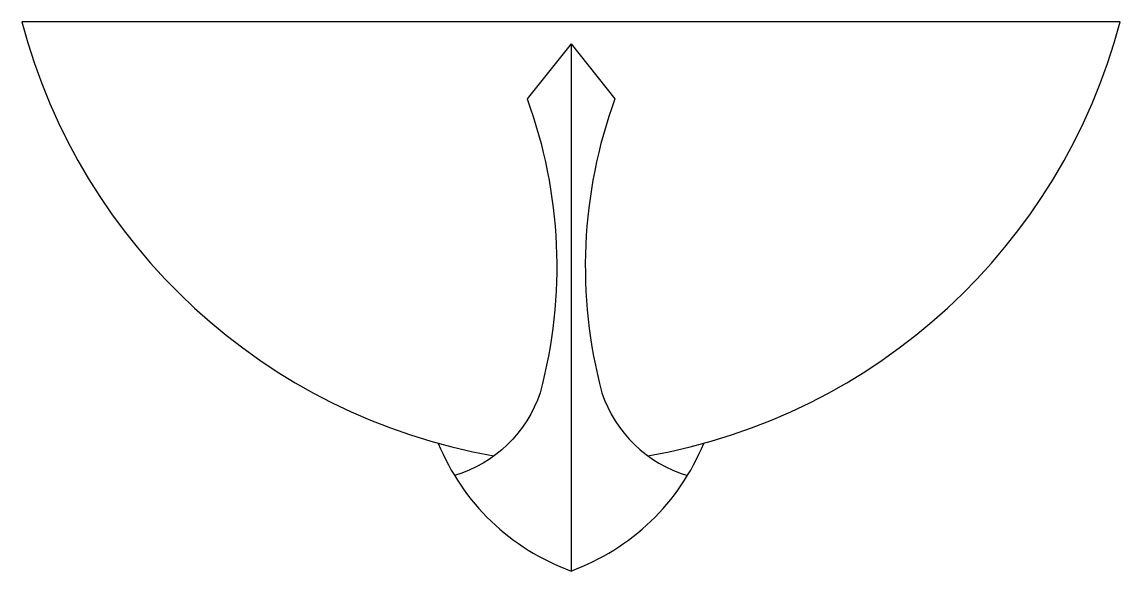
# Model space of a CAD drawing. Extents: x 98 to 398, y 2078 to 2228.
import ezdxf

# ---------------------------------------------------------------- set-up
doc = ezdxf.new("R2010")
doc.units = 0
doc.header["$MEASUREMENT"] = 0
doc.layers.add('4', color=4, linetype='CONTINUOUS')
doc.layers.add('7', color=7, linetype='CONTINUOUS')

msp = doc.modelspace()

# ---------------------------------------------------------------- linework, layer by layer
at = {"layer": '4'}
for points in [[(269.15, 2109.75, 0.292762), (398.12, 2228.31), (98.12, 2228.31, 0.292726), (227.08, 2109.75)], [(248.12, 2222.31), (236.12, 2207.31, -0.154206), (239.67, 2127.02, -0.245433), (216.28, 2104.4)], [(248.12, 2222.31), (260.12, 2207.31, 0.154206), (256.57, 2127.02, 0.245595), (279.95, 2104.4)], [(211.84, 2113.19, 0.211074), (248.12, 2078.31, 0.211074), (284.39, 2113.19, 0.208056)]]:
    msp.add_lwpolyline(points, format="xyb", dxfattribs=at)
at = {"layer": '7'}
msp.add_line((248.12, 2222.31), (248.12, 2078.31), dxfattribs=at)

doc.saveas('drawing.dxf')
